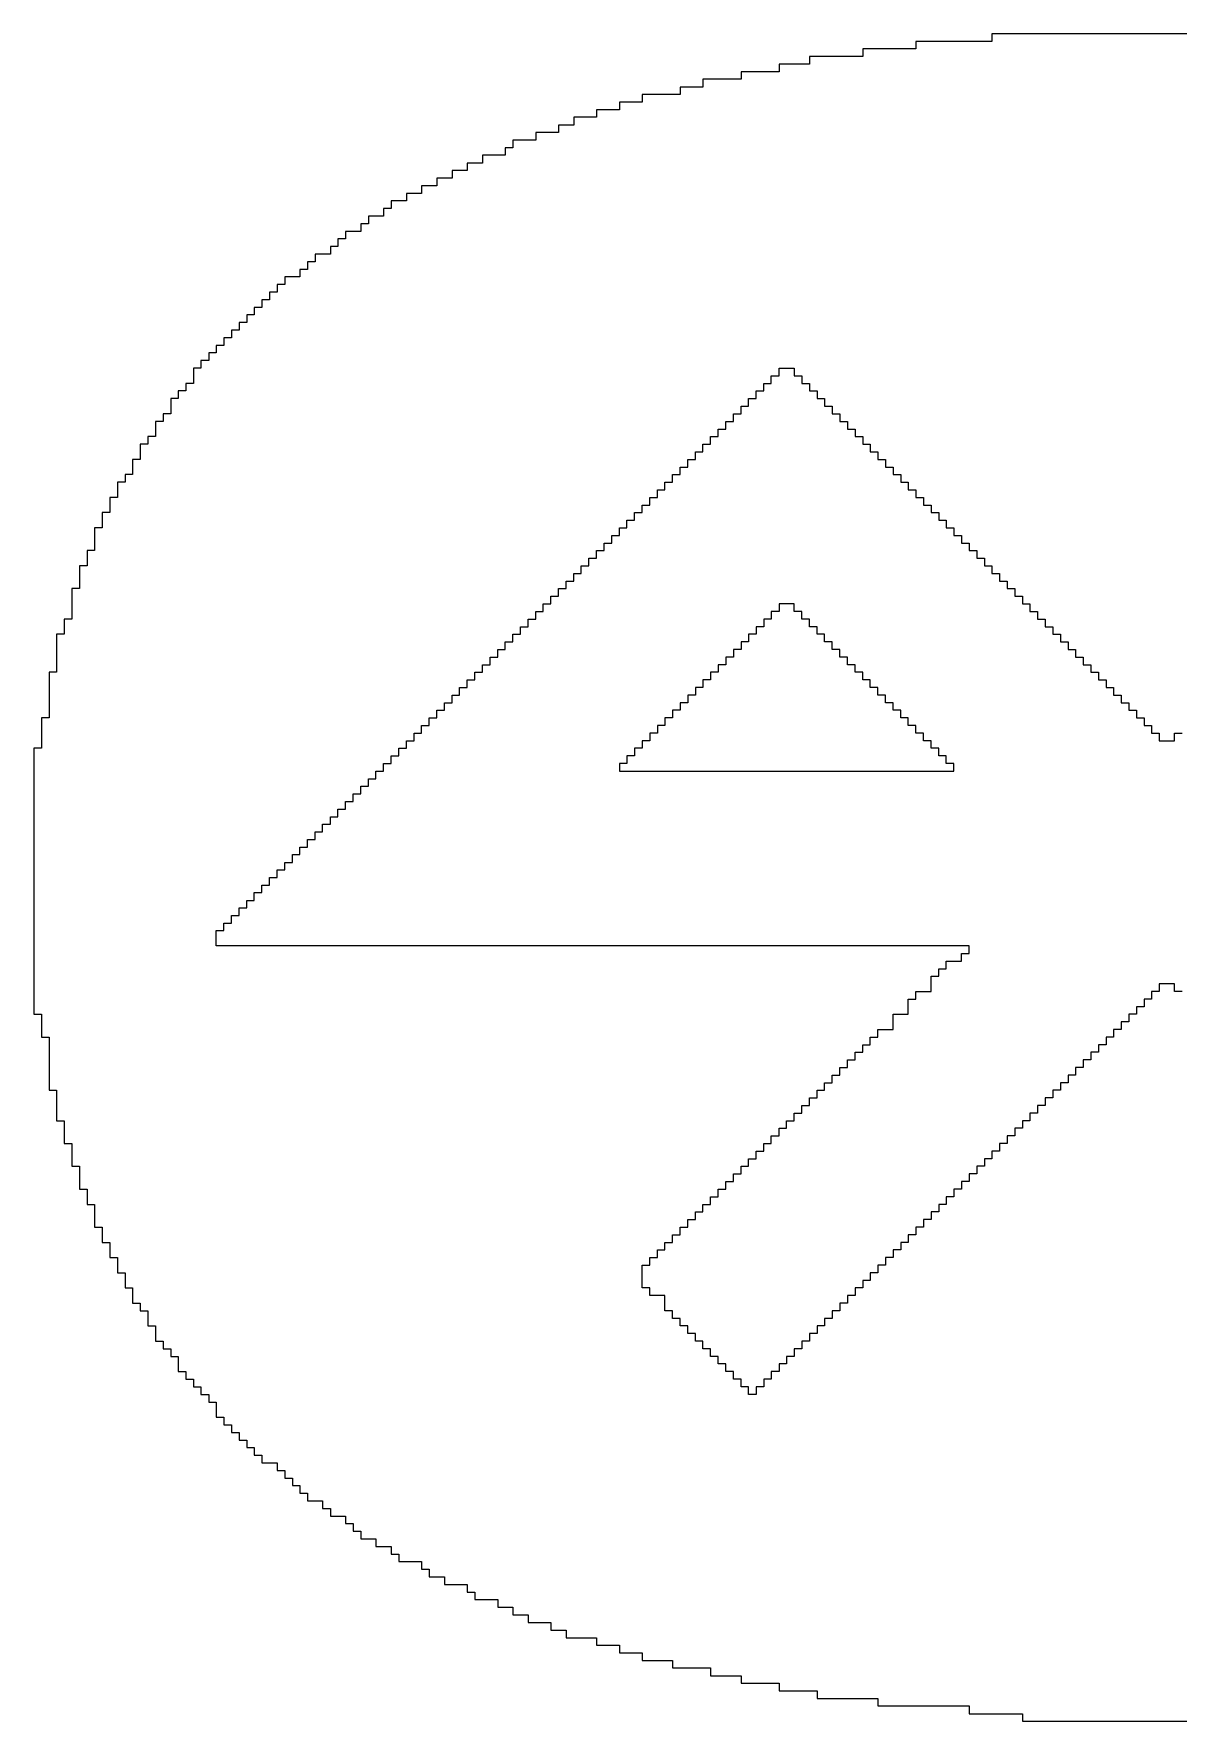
# Model space of a CAD drawing. Header units: inches. Extents: x -35 to 304, y -8 to 63.
# Drawn here: x 13.434 to 14.25, y 1.333 to 2.536 of the extents above; entities that cross this region are included whole.
import ezdxf

# ---------------------------------------------------------------- set-up
doc = ezdxf.new("R2010")
doc.units = ezdxf.units.IN
doc.layers.add('Bottom Overlay', color=54, linetype='Continuous')

msp = doc.modelspace()

# ---------------------------------------------------------------- linework, layer by layer
at = {"layer": 'Bottom Overlay'}
for p, q in [((14.1169, 2.5307), (14.0627, 2.5307)), ((14.0627, 2.5307), (14.0627, 2.5253)), ((14.3716, 2.5362), (14.1169, 2.5362)), ((14.1169, 2.5362), (14.1169, 2.5307)), ((13.9868, 2.5145), (13.9652, 2.5145)), ((13.9652, 2.5145), (13.9652, 2.5091)), ((14.0248, 2.5199), (13.9868, 2.5199)), ((13.9868, 2.5199), (13.9868, 2.5145)), ((14.0627, 2.5253), (14.0248, 2.5253)), ((14.0248, 2.5253), (14.0248, 2.5199)), ((13.9381, 2.5037), (13.911, 2.5037)), ((13.911, 2.5037), (13.911, 2.4982)), ((13.9652, 2.5091), (13.9381, 2.5091)), ((13.9381, 2.5091), (13.9381, 2.5037)), ((13.8947, 2.4928), (13.8676, 2.4928)), ((13.8676, 2.4928), (13.8676, 2.4874)), ((13.911, 2.4982), (13.8947, 2.4982)), ((13.8947, 2.4982), (13.8947, 2.4928)), ((13.8514, 2.482), (13.8351, 2.482)), ((13.8351, 2.482), (13.8351, 2.4766)), ((13.8676, 2.4874), (13.8514, 2.4874)), ((13.8514, 2.4874), (13.8514, 2.482)), ((13.8189, 2.4711), (13.808, 2.4711)), ((13.808, 2.4711), (13.808, 2.4657)), ((13.8351, 2.4766), (13.8189, 2.4766)), ((13.8189, 2.4766), (13.8189, 2.4711)), ((13.7755, 2.4549), (13.7701, 2.4549)), ((13.7701, 2.4549), (13.7701, 2.4495)), ((13.7918, 2.4603), (13.7755, 2.4603)), ((13.7755, 2.4603), (13.7755, 2.4549)), ((13.808, 2.4657), (13.7918, 2.4657)), ((13.7918, 2.4657), (13.7918, 2.4603)), ((13.7538, 2.444), (13.743, 2.444)), ((13.743, 2.444), (13.743, 2.4386)), ((13.7701, 2.4495), (13.7538, 2.4495)), ((13.7538, 2.4495), (13.7538, 2.444)), ((13.7322, 2.4332), (13.7213, 2.4332)), ((13.7213, 2.4332), (13.7213, 2.4278)), ((13.743, 2.4386), (13.7322, 2.4386)), ((13.7322, 2.4386), (13.7322, 2.4332)), ((13.7105, 2.4224), (13.6997, 2.4224)), ((13.6997, 2.4224), (13.6997, 2.417)), ((13.7213, 2.4278), (13.7105, 2.4278)), ((13.7105, 2.4278), (13.7105, 2.4224)), ((13.6834, 2.4061), (13.6726, 2.4061)), ((13.6726, 2.4061), (13.6726, 2.4007)), ((13.6888, 2.4115), (13.6834, 2.4115)), ((13.6834, 2.4115), (13.6834, 2.4061)), ((13.6997, 2.417), (13.6888, 2.417)), ((13.6888, 2.417), (13.6888, 2.4115)), ((13.6671, 2.3953), (13.6563, 2.3953)), ((13.6563, 2.3953), (13.6563, 2.3899)), ((13.6726, 2.4007), (13.6671, 2.4007)), ((13.6671, 2.4007), (13.6671, 2.3953)), ((13.6509, 2.3844), (13.6455, 2.3844)), ((13.6455, 2.3844), (13.6455, 2.379)), ((13.6563, 2.3899), (13.6509, 2.3899)), ((13.6509, 2.3899), (13.6509, 2.3844)), ((13.6346, 2.3736), (13.6292, 2.3736)), ((13.6292, 2.3736), (13.6292, 2.3682)), ((13.6455, 2.379), (13.6346, 2.379)), ((13.6346, 2.379), (13.6346, 2.3736)), ((13.6238, 2.3628), (13.613, 2.3628)), ((13.613, 2.3628), (13.613, 2.3574)), ((13.6292, 2.3682), (13.6238, 2.3682)), ((13.6238, 2.3682), (13.6238, 2.3628)), ((13.6021, 2.3465), (13.5967, 2.3465)), ((13.5967, 2.3465), (13.5967, 2.3411)), ((13.6075, 2.3519), (13.6021, 2.3519)), ((13.6021, 2.3519), (13.6021, 2.3465)), ((13.613, 2.3574), (13.6075, 2.3574)), ((13.6075, 2.3574), (13.6075, 2.3519)), ((13.5913, 2.3357), (13.5859, 2.3357)), ((13.5859, 2.3357), (13.5859, 2.3303)), ((13.5967, 2.3411), (13.5913, 2.3411)), ((13.5913, 2.3411), (13.5913, 2.3357)), ((13.5804, 2.3248), (13.575, 2.3248)), ((13.575, 2.3248), (13.575, 2.3194)), ((13.5859, 2.3303), (13.5804, 2.3303)), ((13.5804, 2.3303), (13.5804, 2.3248)), ((13.5696, 2.314), (13.5642, 2.314)), ((13.5642, 2.314), (13.5642, 2.3086)), ((13.575, 2.3194), (13.5696, 2.3194)), ((13.5696, 2.3194), (13.5696, 2.314)), ((13.5533, 2.2977), (13.5479, 2.2977)), ((13.5479, 2.2977), (13.5479, 2.2869)), ((13.5588, 2.3032), (13.5533, 2.3032)), ((13.5533, 2.3032), (13.5533, 2.2977)), ((13.5642, 2.3086), (13.5588, 2.3086)), ((13.5588, 2.3086), (13.5588, 2.3032)), ((13.9652, 2.2923), (13.9652, 2.2977)), ((13.9652, 2.2977), (13.976, 2.2977)), ((13.976, 2.2977), (13.976, 2.2923)), ((13.5479, 2.2869), (13.5425, 2.2869)), ((13.5425, 2.2869), (13.5425, 2.2815)), ((13.9543, 2.2815), (13.9543, 2.2869)), ((13.9543, 2.2869), (13.9597, 2.2869)), ((13.9597, 2.2869), (13.9597, 2.2923)), ((13.9597, 2.2923), (13.9652, 2.2923)), ((13.976, 2.2923), (13.9814, 2.2923)), ((13.9814, 2.2923), (13.9814, 2.2869)), ((13.9814, 2.2869), (13.9868, 2.2869)), ((13.9868, 2.2869), (13.9868, 2.2815)), ((13.5371, 2.2761), (13.5317, 2.2761)), ((13.5317, 2.2761), (13.5317, 2.2652)), ((13.5425, 2.2815), (13.5371, 2.2815)), ((13.5371, 2.2815), (13.5371, 2.2761)), ((13.9435, 2.2707), (13.9435, 2.2761)), ((13.9435, 2.2761), (13.9489, 2.2761)), ((13.9489, 2.2761), (13.9489, 2.2815)), ((13.9489, 2.2815), (13.9543, 2.2815)), ((13.9868, 2.2815), (13.9923, 2.2815)), ((13.9923, 2.2815), (13.9923, 2.2761)), ((13.9923, 2.2761), (13.9977, 2.2761)), ((13.9977, 2.2761), (13.9977, 2.2707)), ((13.5317, 2.2652), (13.5263, 2.2652)), ((13.5263, 2.2652), (13.5263, 2.2598)), ((13.9327, 2.2598), (13.9327, 2.2652)), ((13.9327, 2.2652), (13.9381, 2.2652)), ((13.9381, 2.2652), (13.9381, 2.2707)), ((13.9381, 2.2707), (13.9435, 2.2707)), ((13.9977, 2.2707), (14.0031, 2.2707)), ((14.0031, 2.2707), (14.0031, 2.2652)), ((14.0031, 2.2652), (14.0085, 2.2652)), ((14.0085, 2.2652), (14.0085, 2.2598)), ((13.5263, 2.2598), (13.5208, 2.2598)), ((13.5208, 2.2598), (13.5208, 2.249)), ((13.9218, 2.249), (13.9218, 2.2544)), ((13.9218, 2.2544), (13.9272, 2.2544)), ((13.9272, 2.2544), (13.9272, 2.2598)), ((13.9272, 2.2598), (13.9327, 2.2598)), ((14.0085, 2.2598), (14.0139, 2.2598)), ((14.0139, 2.2598), (14.0139, 2.2544)), ((14.0139, 2.2544), (14.0194, 2.2544)), ((14.0194, 2.2544), (14.0194, 2.249)), ((13.5154, 2.2436), (13.51, 2.2436)), ((13.51, 2.2436), (13.51, 2.2327)), ((13.5208, 2.249), (13.5154, 2.249)), ((13.5154, 2.249), (13.5154, 2.2436)), ((13.9056, 2.2327), (13.9056, 2.2381)), ((13.9056, 2.2381), (13.911, 2.2381)), ((13.911, 2.2381), (13.911, 2.2436)), ((13.911, 2.2436), (13.9164, 2.2436)), ((13.9164, 2.2436), (13.9164, 2.249)), ((13.9164, 2.249), (13.9218, 2.249)), ((14.0194, 2.249), (14.0248, 2.249)), ((14.0248, 2.249), (14.0248, 2.2436)), ((14.0248, 2.2436), (14.0302, 2.2436)), ((14.0302, 2.2436), (14.0302, 2.2381)), ((14.0302, 2.2381), (14.0356, 2.2381)), ((14.0356, 2.2381), (14.0356, 2.2327)), ((13.51, 2.2327), (13.5046, 2.2327)), ((13.5046, 2.2327), (13.5046, 2.2219)), ((13.8947, 2.2219), (13.8947, 2.2273)), ((13.8947, 2.2273), (13.9001, 2.2273)), ((13.9001, 2.2273), (13.9001, 2.2327)), ((13.9001, 2.2327), (13.9056, 2.2327)), ((14.0356, 2.2327), (14.041, 2.2327)), ((14.041, 2.2327), (14.041, 2.2273)), ((14.041, 2.2273), (14.0464, 2.2273)), ((14.0464, 2.2273), (14.0464, 2.2219)), ((13.4992, 2.2165), (13.4937, 2.2165)), ((13.4937, 2.2165), (13.4937, 2.2056)), ((13.5046, 2.2219), (13.4992, 2.2219)), ((13.4992, 2.2219), (13.4992, 2.2165)), ((13.8839, 2.211), (13.8839, 2.2165)), ((13.8839, 2.2165), (13.8893, 2.2165)), ((13.8893, 2.2165), (13.8893, 2.2219)), ((13.8893, 2.2219), (13.8947, 2.2219)), ((14.0464, 2.2219), (14.0519, 2.2219)), ((14.0519, 2.2219), (14.0519, 2.2165)), ((14.0519, 2.2165), (14.0573, 2.2165)), ((14.0573, 2.2165), (14.0573, 2.211)), ((13.4937, 2.2056), (13.4883, 2.2056)), ((13.4883, 2.2056), (13.4883, 2.1948)), ((13.8731, 2.2002), (13.8731, 2.2056)), ((13.8731, 2.2056), (13.8785, 2.2056)), ((13.8785, 2.2056), (13.8785, 2.211)), ((13.8785, 2.211), (13.8839, 2.211)), ((14.0573, 2.211), (14.0627, 2.211)), ((14.0627, 2.211), (14.0627, 2.2056)), ((14.0627, 2.2056), (14.0681, 2.2056)), ((14.0681, 2.2056), (14.0681, 2.2002)), ((13.4883, 2.1948), (13.4829, 2.1948)), ((13.4829, 2.1948), (13.4829, 2.184)), ((13.8568, 2.184), (13.8568, 2.1894)), ((13.8568, 2.1894), (13.8622, 2.1894)), ((13.8622, 2.1894), (13.8622, 2.1948)), ((13.8622, 2.1948), (13.8676, 2.1948)), ((13.8676, 2.1948), (13.8676, 2.2002)), ((13.8676, 2.2002), (13.8731, 2.2002)), ((14.0681, 2.2002), (14.0735, 2.2002)), ((14.0735, 2.2002), (14.0735, 2.1948)), ((14.0735, 2.1948), (14.079, 2.1948)), ((14.079, 2.1948), (14.079, 2.1894)), ((14.079, 2.1894), (14.0844, 2.1894)), ((14.0844, 2.1894), (14.0844, 2.184)), ((13.4829, 2.184), (13.4775, 2.184)), ((13.4775, 2.184), (13.4775, 2.1677)), ((13.846, 2.1731), (13.846, 2.1785)), ((13.846, 2.1785), (13.8514, 2.1785)), ((13.8514, 2.1785), (13.8514, 2.184)), ((13.8514, 2.184), (13.8568, 2.184)), ((14.0844, 2.184), (14.0898, 2.184)), ((14.0898, 2.184), (14.0898, 2.1785)), ((14.0898, 2.1785), (14.0952, 2.1785)), ((14.0952, 2.1785), (14.0952, 2.1731)), ((13.4775, 2.1677), (13.4721, 2.1677)), ((13.4721, 2.1677), (13.4721, 2.1569)), ((13.8351, 2.1623), (13.8351, 2.1677)), ((13.8351, 2.1677), (13.8405, 2.1677)), ((13.8405, 2.1677), (13.8405, 2.1731)), ((13.8405, 2.1731), (13.846, 2.1731)), ((14.0952, 2.1731), (14.1006, 2.1731)), ((14.1006, 2.1731), (14.1006, 2.1677)), ((14.1006, 2.1677), (14.1061, 2.1677)), ((14.1061, 2.1677), (14.1061, 2.1623)), ((13.4721, 2.1569), (13.4667, 2.1569)), ((13.4667, 2.1569), (13.4667, 2.1406)), ((13.8243, 2.1514), (13.8243, 2.1569)), ((13.8243, 2.1569), (13.8297, 2.1569)), ((13.8297, 2.1569), (13.8297, 2.1623)), ((13.8297, 2.1623), (13.8351, 2.1623)), ((14.1061, 2.1623), (14.1115, 2.1623)), ((14.1115, 2.1623), (14.1115, 2.1569)), ((14.1115, 2.1569), (14.1169, 2.1569)), ((14.1169, 2.1569), (14.1169, 2.1514)), ((13.8134, 2.1406), (13.8134, 2.146)), ((13.8134, 2.146), (13.8189, 2.146)), ((13.8189, 2.146), (13.8189, 2.1514)), ((13.8189, 2.1514), (13.8243, 2.1514)), ((14.1169, 2.1514), (14.1223, 2.1514)), ((14.1223, 2.1514), (14.1223, 2.146)), ((14.1223, 2.146), (14.1277, 2.146)), ((14.1277, 2.146), (14.1277, 2.1406)), ((13.4667, 2.1406), (13.4612, 2.1406)), ((13.4612, 2.1406), (13.4612, 2.1189)), ((13.7972, 2.1243), (13.7972, 2.1298)), ((13.7972, 2.1298), (13.8026, 2.1298)), ((13.8026, 2.1298), (13.8026, 2.1352)), ((13.8026, 2.1352), (13.808, 2.1352)), ((13.808, 2.1352), (13.808, 2.1406)), ((13.808, 2.1406), (13.8134, 2.1406)), ((13.976, 2.1298), (13.9652, 2.1298)), ((13.9652, 2.1298), (13.9652, 2.1243)), ((13.976, 2.1243), (13.976, 2.1298)), ((14.1277, 2.1406), (14.1331, 2.1406)), ((14.1331, 2.1406), (14.1331, 2.1352)), ((14.1331, 2.1352), (14.1386, 2.1352)), ((14.1386, 2.1352), (14.1386, 2.1298)), ((14.1386, 2.1298), (14.144, 2.1298)), ((14.144, 2.1298), (14.144, 2.1243)), ((13.4612, 2.1189), (13.4558, 2.1189)), ((13.4558, 2.1189), (13.4558, 2.1081)), ((13.7864, 2.1135), (13.7864, 2.1189)), ((13.7864, 2.1189), (13.7918, 2.1189)), ((13.7918, 2.1189), (13.7918, 2.1243)), ((13.7918, 2.1243), (13.7972, 2.1243)), ((13.9597, 2.1189), (13.9543, 2.1189)), ((13.9543, 2.1189), (13.9543, 2.1135)), ((13.9652, 2.1243), (13.9597, 2.1243)), ((13.9597, 2.1243), (13.9597, 2.1189)), ((13.9814, 2.1243), (13.976, 2.1243)), ((13.9814, 2.1189), (13.9814, 2.1243)), ((13.9868, 2.1189), (13.9814, 2.1189)), ((13.9868, 2.1135), (13.9868, 2.1189)), ((14.144, 2.1243), (14.1494, 2.1243)), ((14.1494, 2.1243), (14.1494, 2.1189)), ((14.1494, 2.1189), (14.1548, 2.1189)), ((14.1548, 2.1189), (14.1548, 2.1135)), ((13.4558, 2.1081), (13.4504, 2.1081)), ((13.4504, 2.1081), (13.4504, 2.081)), ((13.7755, 2.1027), (13.7755, 2.1081)), ((13.7755, 2.1081), (13.7809, 2.1081)), ((13.7809, 2.1081), (13.7809, 2.1135)), ((13.7809, 2.1135), (13.7864, 2.1135)), ((13.9489, 2.1081), (13.9435, 2.1081)), ((13.9435, 2.1081), (13.9435, 2.1027)), ((13.9543, 2.1135), (13.9489, 2.1135)), ((13.9489, 2.1135), (13.9489, 2.1081)), ((13.9923, 2.1135), (13.9868, 2.1135)), ((13.9923, 2.1081), (13.9923, 2.1135)), ((13.9977, 2.1081), (13.9923, 2.1081)), ((13.9977, 2.1027), (13.9977, 2.1081)), ((14.1548, 2.1135), (14.1602, 2.1135)), ((14.1602, 2.1135), (14.1602, 2.1081)), ((14.1602, 2.1081), (14.1657, 2.1081)), ((14.1657, 2.1081), (14.1657, 2.1027)), ((13.7647, 2.0918), (13.7647, 2.0973)), ((13.7647, 2.0973), (13.7701, 2.0973)), ((13.7701, 2.0973), (13.7701, 2.1027)), ((13.7701, 2.1027), (13.7755, 2.1027)), ((13.9381, 2.0973), (13.9327, 2.0973)), ((13.9327, 2.0973), (13.9327, 2.0918)), ((13.9435, 2.1027), (13.9381, 2.1027)), ((13.9381, 2.1027), (13.9381, 2.0973)), ((14.0031, 2.1027), (13.9977, 2.1027)), ((14.0031, 2.0973), (14.0031, 2.1027)), ((14.0085, 2.0973), (14.0031, 2.0973)), ((14.0085, 2.0918), (14.0085, 2.0973)), ((14.1657, 2.1027), (14.1711, 2.1027)), ((14.1711, 2.1027), (14.1711, 2.0973)), ((14.1711, 2.0973), (14.1765, 2.0973)), ((14.1765, 2.0973), (14.1765, 2.0918)), ((13.7538, 2.081), (13.7538, 2.0864)), ((13.7538, 2.0864), (13.7593, 2.0864)), ((13.7593, 2.0864), (13.7593, 2.0918)), ((13.7593, 2.0918), (13.7647, 2.0918)), ((13.9272, 2.0864), (13.9218, 2.0864)), ((13.9218, 2.0864), (13.9218, 2.081)), ((13.9327, 2.0918), (13.9272, 2.0918)), ((13.9272, 2.0918), (13.9272, 2.0864)), ((14.0139, 2.0918), (14.0085, 2.0918)), ((14.0139, 2.0864), (14.0139, 2.0918)), ((14.0194, 2.0864), (14.0139, 2.0864)), ((14.0194, 2.081), (14.0194, 2.0864)), ((14.1765, 2.0918), (14.1819, 2.0918)), ((14.1819, 2.0918), (14.1819, 2.0864)), ((14.1819, 2.0864), (14.1873, 2.0864)), ((14.1873, 2.0864), (14.1873, 2.081)), ((13.4504, 2.081), (13.445, 2.081)), ((13.445, 2.081), (13.445, 2.0485)), ((13.7376, 2.0647), (13.7376, 2.0702)), ((13.7376, 2.0702), (13.743, 2.0702)), ((13.743, 2.0702), (13.743, 2.0756)), ((13.743, 2.0756), (13.7484, 2.0756)), ((13.7484, 2.0756), (13.7484, 2.081)), ((13.7484, 2.081), (13.7538, 2.081)), ((13.911, 2.0702), (13.9056, 2.0702)), ((13.9056, 2.0702), (13.9056, 2.0647)), ((13.9164, 2.0756), (13.911, 2.0756)), ((13.911, 2.0756), (13.911, 2.0702)), ((13.9218, 2.081), (13.9164, 2.081)), ((13.9164, 2.081), (13.9164, 2.0756)), ((14.0248, 2.081), (14.0194, 2.081)), ((14.0248, 2.0756), (14.0248, 2.081)), ((14.0302, 2.0756), (14.0248, 2.0756)), ((14.0302, 2.0702), (14.0302, 2.0756)), ((14.0356, 2.0702), (14.0302, 2.0702)), ((14.0356, 2.0647), (14.0356, 2.0702)), ((14.1873, 2.081), (14.1928, 2.081)), ((14.1928, 2.081), (14.1928, 2.0756)), ((14.1928, 2.0756), (14.1982, 2.0756)), ((14.1982, 2.0756), (14.1982, 2.0702)), ((14.1982, 2.0702), (14.2036, 2.0702)), ((14.2036, 2.0702), (14.2036, 2.0647)), ((13.7267, 2.0539), (13.7267, 2.0593)), ((13.7267, 2.0593), (13.7322, 2.0593)), ((13.7322, 2.0593), (13.7322, 2.0647)), ((13.7322, 2.0647), (13.7376, 2.0647)), ((13.9001, 2.0593), (13.8947, 2.0593)), ((13.8947, 2.0593), (13.8947, 2.0539)), ((13.9056, 2.0647), (13.9001, 2.0647)), ((13.9001, 2.0647), (13.9001, 2.0593)), ((14.041, 2.0647), (14.0356, 2.0647)), ((14.041, 2.0593), (14.041, 2.0647)), ((14.0464, 2.0593), (14.041, 2.0593)), ((14.0464, 2.0539), (14.0464, 2.0593)), ((14.2036, 2.0647), (14.209, 2.0647)), ((14.209, 2.0647), (14.209, 2.0593)), ((14.209, 2.0593), (14.2144, 2.0593)), ((14.2144, 2.0593), (14.2144, 2.0539)), ((13.445, 2.0485), (13.4396, 2.0485)), ((13.4396, 2.0485), (13.4396, 2.0268)), ((13.7159, 2.0431), (13.7159, 2.0485)), ((13.7159, 2.0485), (13.7213, 2.0485)), ((13.7213, 2.0485), (13.7213, 2.0539)), ((13.7213, 2.0539), (13.7267, 2.0539)), ((13.8893, 2.0485), (13.8839, 2.0485)), ((13.8839, 2.0485), (13.8839, 2.0431)), ((13.8947, 2.0539), (13.8893, 2.0539)), ((13.8893, 2.0539), (13.8893, 2.0485)), ((14.0519, 2.0539), (14.0464, 2.0539)), ((14.0519, 2.0485), (14.0519, 2.0539)), ((14.0573, 2.0485), (14.0519, 2.0485)), ((14.0573, 2.0431), (14.0573, 2.0485)), ((14.2144, 2.0539), (14.2198, 2.0539)), ((14.2198, 2.0539), (14.2198, 2.0485)), ((14.2198, 2.0485), (14.2253, 2.0485)), ((14.2253, 2.0485), (14.2253, 2.0431)), ((13.7051, 2.0322), (13.7051, 2.0376)), ((13.7051, 2.0376), (13.7105, 2.0376)), ((13.7105, 2.0376), (13.7105, 2.0431)), ((13.7105, 2.0431), (13.7159, 2.0431)), ((13.8785, 2.0376), (13.8731, 2.0376)), ((13.8731, 2.0376), (13.8731, 2.0322)), ((13.8839, 2.0431), (13.8785, 2.0431)), ((13.8785, 2.0431), (13.8785, 2.0376)), ((14.0627, 2.0431), (14.0573, 2.0431)), ((14.0627, 2.0376), (14.0627, 2.0431)), ((14.0681, 2.0376), (14.0627, 2.0376)), ((14.0681, 2.0322), (14.0681, 2.0376)), ((14.2253, 2.0431), (14.2307, 2.0431)), ((14.2307, 2.0431), (14.2307, 2.0376)), ((14.2307, 2.0376), (14.2361, 2.0376)), ((14.2361, 2.0376), (14.2361, 2.0322)), ((14.2469, 2.0322), (14.2469, 2.0376)), ((14.2469, 2.0376), (14.2524, 2.0376)), ((13.4396, 2.0268), (13.4341, 2.0268)), ((13.4341, 2.0268), (13.4341, 1.8372)), ((13.6888, 2.016), (13.6888, 2.0214)), ((13.6888, 2.0214), (13.6942, 2.0214)), ((13.6942, 2.0214), (13.6942, 2.0268)), ((13.6942, 2.0268), (13.6997, 2.0268)), ((13.6997, 2.0268), (13.6997, 2.0322)), ((13.6997, 2.0322), (13.7051, 2.0322)), ((13.8622, 2.0214), (13.8568, 2.0214)), ((13.8568, 2.0214), (13.8568, 2.016)), ((13.8676, 2.0268), (13.8622, 2.0268)), ((13.8622, 2.0268), (13.8622, 2.0214)), ((13.8731, 2.0322), (13.8676, 2.0322)), ((13.8676, 2.0322), (13.8676, 2.0268)), ((14.0735, 2.0322), (14.0681, 2.0322)), ((14.0735, 2.0268), (14.0735, 2.0322)), ((14.079, 2.0268), (14.0735, 2.0268)), ((14.079, 2.0214), (14.079, 2.0268)), ((14.0844, 2.0214), (14.079, 2.0214)), ((14.0844, 2.016), (14.0844, 2.0214)), ((14.2361, 2.0322), (14.2469, 2.0322)), ((13.678, 2.0051), (13.678, 2.0106)), ((13.678, 2.0106), (13.6834, 2.0106)), ((13.6834, 2.0106), (13.6834, 2.016)), ((13.6834, 2.016), (13.6888, 2.016)), ((13.8568, 2.016), (13.8514, 2.016)), ((13.8514, 2.016), (13.8514, 2.0106)), ((13.8514, 2.0106), (14.0898, 2.0106)), ((14.0898, 2.016), (14.0844, 2.016)), ((14.0898, 2.0106), (14.0898, 2.016)), ((13.6671, 1.9943), (13.6671, 1.9997)), ((13.6671, 1.9997), (13.6726, 1.9997)), ((13.6726, 1.9997), (13.6726, 2.0051)), ((13.6726, 2.0051), (13.678, 2.0051)), ((13.6563, 1.9835), (13.6563, 1.9889)), ((13.6563, 1.9889), (13.6617, 1.9889)), ((13.6617, 1.9889), (13.6617, 1.9943)), ((13.6617, 1.9943), (13.6671, 1.9943)), ((13.6455, 1.9726), (13.6455, 1.978)), ((13.6455, 1.978), (13.6509, 1.978)), ((13.6509, 1.978), (13.6509, 1.9835)), ((13.6509, 1.9835), (13.6563, 1.9835)), ((13.6292, 1.9564), (13.6292, 1.9618)), ((13.6292, 1.9618), (13.6346, 1.9618)), ((13.6346, 1.9618), (13.6346, 1.9672)), ((13.6346, 1.9672), (13.64, 1.9672)), ((13.64, 1.9672), (13.64, 1.9726)), ((13.64, 1.9726), (13.6455, 1.9726)), ((13.6184, 1.9455), (13.6184, 1.951)), ((13.6184, 1.951), (13.6238, 1.951)), ((13.6238, 1.951), (13.6238, 1.9564)), ((13.6238, 1.9564), (13.6292, 1.9564)), ((13.6075, 1.9347), (13.6075, 1.9401)), ((13.6075, 1.9401), (13.613, 1.9401)), ((13.613, 1.9401), (13.613, 1.9455)), ((13.613, 1.9455), (13.6184, 1.9455)), ((13.5967, 1.9239), (13.5967, 1.9293)), ((13.5967, 1.9293), (13.6021, 1.9293)), ((13.6021, 1.9293), (13.6021, 1.9347)), ((13.6021, 1.9347), (13.6075, 1.9347)), ((13.5804, 1.9076), (13.5804, 1.913)), ((13.5804, 1.913), (13.5859, 1.913)), ((13.5859, 1.913), (13.5859, 1.9184)), ((13.5859, 1.9184), (13.5913, 1.9184)), ((13.5913, 1.9184), (13.5913, 1.9239)), ((13.5913, 1.9239), (13.5967, 1.9239)), ((13.5696, 1.8968), (13.5696, 1.9022)), ((13.5696, 1.9022), (13.575, 1.9022)), ((13.575, 1.9022), (13.575, 1.9076)), ((13.575, 1.9076), (13.5804, 1.9076)), ((13.5642, 1.8859), (13.5642, 1.8968)), ((13.5642, 1.8968), (13.5696, 1.8968)), ((14.1006, 1.8859), (13.5642, 1.8859)), ((14.0952, 1.8751), (14.0952, 1.8805)), ((14.0952, 1.8805), (14.1006, 1.8805)), ((14.1006, 1.8805), (14.1006, 1.8859)), ((14.079, 1.8643), (14.079, 1.8697)), ((14.079, 1.8697), (14.0844, 1.8697)), ((14.0844, 1.8697), (14.0844, 1.8751)), ((14.0844, 1.8751), (14.0952, 1.8751)), ((14.0627, 1.848), (14.0627, 1.8534)), ((14.0627, 1.8534), (14.0735, 1.8534)), ((14.0735, 1.8534), (14.0735, 1.8643)), ((14.0735, 1.8643), (14.079, 1.8643)), ((14.2361, 1.8534), (14.2307, 1.8534)), ((14.2307, 1.8534), (14.2307, 1.848)), ((14.2469, 1.8588), (14.2361, 1.8588)), ((14.2361, 1.8588), (14.2361, 1.8534)), ((14.2469, 1.8534), (14.2469, 1.8588)), ((14.2524, 1.8534), (14.2469, 1.8534)), ((14.0573, 1.8372), (14.0573, 1.848)), ((14.0573, 1.848), (14.0627, 1.848)), ((14.2253, 1.8426), (14.2198, 1.8426)), ((14.2198, 1.8426), (14.2198, 1.8372)), ((14.2307, 1.848), (14.2253, 1.848)), ((14.2253, 1.848), (14.2253, 1.8426)), ((13.4341, 1.8372), (13.4396, 1.8372)), ((13.4396, 1.8372), (13.4396, 1.8209)), ((14.0464, 1.8263), (14.0464, 1.8372)), ((14.0464, 1.8372), (14.0573, 1.8372)), ((14.2144, 1.8317), (14.209, 1.8317)), ((14.209, 1.8317), (14.209, 1.8263)), ((14.2198, 1.8372), (14.2144, 1.8372)), ((14.2144, 1.8372), (14.2144, 1.8317)), ((13.4396, 1.8209), (13.445, 1.8209)), ((13.445, 1.8209), (13.445, 1.783)), ((14.0302, 1.8155), (14.0302, 1.8209)), ((14.0302, 1.8209), (14.0356, 1.8209)), ((14.0356, 1.8209), (14.0356, 1.8263)), ((14.0356, 1.8263), (14.0464, 1.8263)), ((14.2036, 1.8209), (14.1982, 1.8209)), ((14.1982, 1.8209), (14.1982, 1.8155)), ((14.209, 1.8263), (14.2036, 1.8263)), ((14.2036, 1.8263), (14.2036, 1.8209)), ((14.0139, 1.7992), (14.0139, 1.8046)), ((14.0139, 1.8046), (14.0194, 1.8046)), ((14.0194, 1.8046), (14.0194, 1.8101)), ((14.0194, 1.8101), (14.0248, 1.8101)), ((14.0248, 1.8101), (14.0248, 1.8155)), ((14.0248, 1.8155), (14.0302, 1.8155)), ((14.1873, 1.8046), (14.1819, 1.8046)), ((14.1819, 1.8046), (14.1819, 1.7992)), ((14.1928, 1.8101), (14.1873, 1.8101)), ((14.1873, 1.8101), (14.1873, 1.8046)), ((14.1982, 1.8155), (14.1928, 1.8155)), ((14.1928, 1.8155), (14.1928, 1.8101)), ((14.0031, 1.7884), (14.0031, 1.7938)), ((14.0031, 1.7938), (14.0085, 1.7938)), ((14.0085, 1.7938), (14.0085, 1.7992)), ((14.0085, 1.7992), (14.0139, 1.7992)), ((14.1765, 1.7938), (14.1711, 1.7938)), ((14.1711, 1.7938), (14.1711, 1.7884)), ((14.1819, 1.7992), (14.1765, 1.7992)), ((14.1765, 1.7992), (14.1765, 1.7938)), ((13.445, 1.783), (13.4504, 1.783)), ((13.4504, 1.783), (13.4504, 1.7613)), ((13.9923, 1.7776), (13.9923, 1.783)), ((13.9923, 1.783), (13.9977, 1.783)), ((13.9977, 1.783), (13.9977, 1.7884)), ((13.9977, 1.7884), (14.0031, 1.7884)), ((14.1657, 1.783), (14.1602, 1.783)), ((14.1602, 1.783), (14.1602, 1.7776)), ((14.1711, 1.7884), (14.1657, 1.7884)), ((14.1657, 1.7884), (14.1657, 1.783)), ((13.9814, 1.7667), (13.9814, 1.7721)), ((13.9814, 1.7721), (13.9868, 1.7721)), ((13.9868, 1.7721), (13.9868, 1.7776)), ((13.9868, 1.7776), (13.9923, 1.7776)), ((14.1548, 1.7721), (14.1494, 1.7721)), ((14.1494, 1.7721), (14.1494, 1.7667)), ((14.1602, 1.7776), (14.1548, 1.7776)), ((14.1548, 1.7776), (14.1548, 1.7721)), ((13.4504, 1.7613), (13.4558, 1.7613)), ((13.4558, 1.7613), (13.4558, 1.745)), ((13.9706, 1.7559), (13.9706, 1.7613)), ((13.9706, 1.7613), (13.976, 1.7613)), ((13.976, 1.7613), (13.976, 1.7667)), ((13.976, 1.7667), (13.9814, 1.7667)), ((14.144, 1.7613), (14.1386, 1.7613)), ((14.1386, 1.7613), (14.1386, 1.7559)), ((14.1494, 1.7667), (14.144, 1.7667)), ((14.144, 1.7667), (14.144, 1.7613)), ((13.4558, 1.745), (13.4612, 1.745)), ((13.4612, 1.745), (13.4612, 1.7288)), ((13.9543, 1.7396), (13.9543, 1.745)), ((13.9543, 1.745), (13.9597, 1.745)), ((13.9597, 1.745), (13.9597, 1.7505)), ((13.9597, 1.7505), (13.9652, 1.7505)), ((13.9652, 1.7505), (13.9652, 1.7559)), ((13.9652, 1.7559), (13.9706, 1.7559)), ((14.1277, 1.745), (14.1223, 1.745)), ((14.1223, 1.745), (14.1223, 1.7396)), ((14.1331, 1.7505), (14.1277, 1.7505)), ((14.1277, 1.7505), (14.1277, 1.745)), ((14.1386, 1.7559), (14.1331, 1.7559)), ((14.1331, 1.7559), (14.1331, 1.7505)), ((13.9435, 1.7288), (13.9435, 1.7342)), ((13.9435, 1.7342), (13.9489, 1.7342)), ((13.9489, 1.7342), (13.9489, 1.7396)), ((13.9489, 1.7396), (13.9543, 1.7396)), ((14.1169, 1.7342), (14.1115, 1.7342)), ((14.1115, 1.7342), (14.1115, 1.7288)), ((14.1223, 1.7396), (14.1169, 1.7396)), ((14.1169, 1.7396), (14.1169, 1.7342)), ((13.4612, 1.7288), (13.4667, 1.7288)), ((13.4667, 1.7288), (13.4667, 1.7125)), ((13.9327, 1.7179), (13.9327, 1.7234)), ((13.9327, 1.7234), (13.9381, 1.7234)), ((13.9381, 1.7234), (13.9381, 1.7288)), ((13.9381, 1.7288), (13.9435, 1.7288)), ((14.1061, 1.7234), (14.1006, 1.7234)), ((14.1006, 1.7234), (14.1006, 1.7179)), ((14.1115, 1.7288), (14.1061, 1.7288)), ((14.1061, 1.7288), (14.1061, 1.7234)), ((13.4667, 1.7125), (13.4721, 1.7125)), ((13.4721, 1.7125), (13.4721, 1.7017)), ((13.9218, 1.7071), (13.9218, 1.7125)), ((13.9218, 1.7125), (13.9272, 1.7125)), ((13.9272, 1.7125), (13.9272, 1.7179)), ((13.9272, 1.7179), (13.9327, 1.7179)), ((14.0952, 1.7125), (14.0898, 1.7125)), ((14.0898, 1.7125), (14.0898, 1.7071)), ((14.1006, 1.7179), (14.0952, 1.7179)), ((14.0952, 1.7179), (14.0952, 1.7125)), ((13.4721, 1.7017), (13.4775, 1.7017)), ((13.4775, 1.7017), (13.4775, 1.6854)), ((13.9056, 1.6909), (13.9056, 1.6963)), ((13.9056, 1.6963), (13.911, 1.6963)), ((13.911, 1.6963), (13.911, 1.7017)), ((13.911, 1.7017), (13.9164, 1.7017)), ((13.9164, 1.7017), (13.9164, 1.7071)), ((13.9164, 1.7071), (13.9218, 1.7071)), ((14.079, 1.6963), (14.0735, 1.6963)), ((14.0735, 1.6963), (14.0735, 1.6909)), ((14.0844, 1.7017), (14.079, 1.7017)), ((14.079, 1.7017), (14.079, 1.6963)), ((14.0898, 1.7071), (14.0844, 1.7071)), ((14.0844, 1.7071), (14.0844, 1.7017)), ((13.4775, 1.6854), (13.4829, 1.6854)), ((13.4829, 1.6854), (13.4829, 1.6746)), ((13.8947, 1.68), (13.8947, 1.6854)), ((13.8947, 1.6854), (13.9001, 1.6854)), ((13.9001, 1.6854), (13.9001, 1.6909)), ((13.9001, 1.6909), (13.9056, 1.6909)), ((14.0681, 1.6854), (14.0627, 1.6854)), ((14.0627, 1.6854), (14.0627, 1.68)), ((14.0735, 1.6909), (14.0681, 1.6909)), ((14.0681, 1.6909), (14.0681, 1.6854)), ((13.4829, 1.6746), (13.4883, 1.6746)), ((13.4883, 1.6746), (13.4883, 1.6638)), ((13.8839, 1.6692), (13.8839, 1.6746)), ((13.8839, 1.6746), (13.8893, 1.6746)), ((13.8893, 1.6746), (13.8893, 1.68)), ((13.8893, 1.68), (13.8947, 1.68)), ((14.0573, 1.6746), (14.0519, 1.6746)), ((14.0519, 1.6746), (14.0519, 1.6692)), ((14.0627, 1.68), (14.0573, 1.68)), ((14.0573, 1.68), (14.0573, 1.6746)), ((13.4883, 1.6638), (13.4937, 1.6638)), ((13.4937, 1.6638), (13.4937, 1.6529)), ((13.8731, 1.6583), (13.8731, 1.6638)), ((13.8731, 1.6638), (13.8785, 1.6638)), ((13.8785, 1.6638), (13.8785, 1.6692)), ((13.8785, 1.6692), (13.8839, 1.6692)), ((14.0464, 1.6638), (14.041, 1.6638)), ((14.041, 1.6638), (14.041, 1.6583)), ((14.0519, 1.6692), (14.0464, 1.6692)), ((14.0464, 1.6692), (14.0464, 1.6638)), ((13.4937, 1.6529), (13.4992, 1.6529)), ((13.4992, 1.6529), (13.4992, 1.6421)), ((13.8676, 1.6421), (13.8676, 1.6583)), ((13.8676, 1.6583), (13.8731, 1.6583)), ((14.0356, 1.6529), (14.0302, 1.6529)), ((14.0302, 1.6529), (14.0302, 1.6475)), ((14.041, 1.6583), (14.0356, 1.6583)), ((14.0356, 1.6583), (14.0356, 1.6529)), ((13.4992, 1.6421), (13.5046, 1.6421)), ((13.5046, 1.6421), (13.5046, 1.6312)), ((13.8731, 1.6421), (13.8676, 1.6421)), ((13.8731, 1.6367), (13.8731, 1.6421)), ((13.8839, 1.6367), (13.8731, 1.6367)), ((13.8839, 1.6258), (13.8839, 1.6367)), ((14.0194, 1.6367), (14.0139, 1.6367)), ((14.0139, 1.6367), (14.0139, 1.6312)), ((14.0248, 1.6421), (14.0194, 1.6421)), ((14.0194, 1.6421), (14.0194, 1.6367)), ((14.0302, 1.6475), (14.0248, 1.6475)), ((14.0248, 1.6475), (14.0248, 1.6421)), ((13.5046, 1.6312), (13.51, 1.6312)), ((13.51, 1.6312), (13.51, 1.6258)), ((13.51, 1.6258), (13.5154, 1.6258)), ((13.5154, 1.6258), (13.5154, 1.615)), ((13.8893, 1.6258), (13.8839, 1.6258)), ((13.8893, 1.6204), (13.8893, 1.6258)), ((14.0085, 1.6258), (14.0031, 1.6258)), ((14.0031, 1.6258), (14.0031, 1.6204)), ((14.0139, 1.6312), (14.0085, 1.6312)), ((14.0085, 1.6312), (14.0085, 1.6258)), ((13.5154, 1.615), (13.5208, 1.615)), ((13.5208, 1.615), (13.5208, 1.6042)), ((13.8947, 1.6204), (13.8893, 1.6204)), ((13.8947, 1.615), (13.8947, 1.6204)), ((13.9001, 1.615), (13.8947, 1.615)), ((13.9001, 1.6096), (13.9001, 1.615)), ((13.9977, 1.615), (13.9923, 1.615)), ((13.9923, 1.615), (13.9923, 1.6096)), ((14.0031, 1.6204), (13.9977, 1.6204)), ((13.9977, 1.6204), (13.9977, 1.615)), ((13.5208, 1.6042), (13.5263, 1.6042)), ((13.5263, 1.6042), (13.5263, 1.5987)), ((13.9056, 1.6096), (13.9001, 1.6096)), ((13.9056, 1.6042), (13.9056, 1.6096)), ((13.911, 1.6042), (13.9056, 1.6042)), ((13.911, 1.5987), (13.911, 1.6042)), ((13.9868, 1.6042), (13.9814, 1.6042)), ((13.9814, 1.6042), (13.9814, 1.5987)), ((13.9923, 1.6096), (13.9868, 1.6096)), ((13.9868, 1.6096), (13.9868, 1.6042)), ((13.5263, 1.5987), (13.5317, 1.5987)), ((13.5317, 1.5987), (13.5317, 1.5933)), ((13.5317, 1.5933), (13.5371, 1.5933)), ((13.5371, 1.5933), (13.5371, 1.5825)), ((13.9164, 1.5987), (13.911, 1.5987)), ((13.9164, 1.5933), (13.9164, 1.5987)), ((13.9218, 1.5933), (13.9164, 1.5933)), ((13.9218, 1.5879), (13.9218, 1.5933)), ((13.9272, 1.5879), (13.9218, 1.5879)), ((13.9272, 1.5825), (13.9272, 1.5879)), ((13.9706, 1.5879), (13.9652, 1.5879)), ((13.9652, 1.5879), (13.9652, 1.5825)), ((13.976, 1.5933), (13.9706, 1.5933)), ((13.9706, 1.5933), (13.9706, 1.5879)), ((13.9814, 1.5987), (13.976, 1.5987)), ((13.976, 1.5987), (13.976, 1.5933)), ((13.5371, 1.5825), (13.5425, 1.5825)), ((13.5425, 1.5825), (13.5425, 1.5771)), ((13.5425, 1.5771), (13.5479, 1.5771)), ((13.5479, 1.5771), (13.5479, 1.5716)), ((13.9327, 1.5825), (13.9272, 1.5825)), ((13.9327, 1.5771), (13.9327, 1.5825)), ((13.9381, 1.5771), (13.9327, 1.5771)), ((13.9381, 1.5716), (13.9381, 1.5771)), ((13.9597, 1.5771), (13.9543, 1.5771)), ((13.9543, 1.5771), (13.9543, 1.5716)), ((13.9652, 1.5825), (13.9597, 1.5825)), ((13.9597, 1.5825), (13.9597, 1.5771)), ((13.5479, 1.5716), (13.5533, 1.5716)), ((13.5533, 1.5716), (13.5533, 1.5662)), ((13.5533, 1.5662), (13.5588, 1.5662)), ((13.5588, 1.5662), (13.5588, 1.5608)), ((13.9435, 1.5716), (13.9381, 1.5716)), ((13.9435, 1.5662), (13.9435, 1.5716)), ((13.9489, 1.5662), (13.9435, 1.5662)), ((13.9543, 1.5716), (13.9489, 1.5716)), ((13.9489, 1.5716), (13.9489, 1.5662)), ((13.5588, 1.5608), (13.5642, 1.5608)), ((13.5642, 1.5608), (13.5642, 1.55)), ((13.5642, 1.55), (13.5696, 1.55)), ((13.5696, 1.55), (13.5696, 1.5446)), ((13.5696, 1.5446), (13.575, 1.5446)), ((13.575, 1.5446), (13.575, 1.5391)), ((13.575, 1.5391), (13.5804, 1.5391)), ((13.5804, 1.5391), (13.5804, 1.5337)), ((13.5804, 1.5337), (13.5859, 1.5337)), ((13.5859, 1.5337), (13.5859, 1.5283)), ((13.5859, 1.5283), (13.5913, 1.5283)), ((13.5913, 1.5283), (13.5913, 1.5229)), ((13.5913, 1.5229), (13.5967, 1.5229)), ((13.5967, 1.5229), (13.5967, 1.5175)), ((13.5967, 1.5175), (13.6075, 1.5175)), ((13.6075, 1.5175), (13.6075, 1.512)), ((13.6075, 1.512), (13.613, 1.512)), ((13.613, 1.512), (13.613, 1.5066)), ((13.613, 1.5066), (13.6184, 1.5066)), ((13.6184, 1.5066), (13.6184, 1.5012)), ((13.6184, 1.5012), (13.6238, 1.5012)), ((13.6238, 1.5012), (13.6238, 1.4958)), ((13.6238, 1.4958), (13.6292, 1.4958)), ((13.6292, 1.4958), (13.6292, 1.4904)), ((13.6292, 1.4904), (13.64, 1.4904)), ((13.64, 1.4904), (13.64, 1.4849)), ((13.64, 1.4849), (13.6455, 1.4849)), ((13.6455, 1.4849), (13.6455, 1.4795)), ((13.6455, 1.4795), (13.6563, 1.4795)), ((13.6563, 1.4795), (13.6563, 1.4741)), ((13.6563, 1.4741), (13.6617, 1.4741)), ((13.6617, 1.4741), (13.6617, 1.4687)), ((13.6617, 1.4687), (13.6671, 1.4687)), ((13.6671, 1.4687), (13.6671, 1.4633)), ((13.6671, 1.4633), (13.678, 1.4633)), ((13.678, 1.4633), (13.678, 1.4579)), ((13.678, 1.4579), (13.6888, 1.4579)), ((13.6888, 1.4579), (13.6888, 1.4524)), ((13.6888, 1.4524), (13.6942, 1.4524)), ((13.6942, 1.4524), (13.6942, 1.447)), ((13.6942, 1.447), (13.7105, 1.447)), ((13.7105, 1.447), (13.7105, 1.4416)), ((13.7105, 1.4416), (13.7159, 1.4416)), ((13.7159, 1.4416), (13.7159, 1.4362)), ((13.7159, 1.4362), (13.7267, 1.4362)), ((13.7267, 1.4362), (13.7267, 1.4308)), ((13.7267, 1.4308), (13.743, 1.4308)), ((13.743, 1.4308), (13.743, 1.4253)), ((13.743, 1.4253), (13.7484, 1.4253)), ((13.7484, 1.4253), (13.7484, 1.4199)), ((13.7484, 1.4199), (13.7647, 1.4199)), ((13.7647, 1.4199), (13.7647, 1.4145)), ((13.7647, 1.4145), (13.7755, 1.4145)), ((13.7755, 1.4145), (13.7755, 1.4091)), ((13.7755, 1.4091), (13.7864, 1.4091)), ((13.7864, 1.4091), (13.7864, 1.4037)), ((13.7864, 1.4037), (13.8026, 1.4037)), ((13.8026, 1.4037), (13.8026, 1.3982)), ((13.8026, 1.3982), (13.8134, 1.3982)), ((13.8134, 1.3982), (13.8134, 1.3928)), ((13.8134, 1.3928), (13.8351, 1.3928)), ((13.8351, 1.3928), (13.8351, 1.3874)), ((13.8351, 1.3874), (13.8514, 1.3874)), ((13.8514, 1.3874), (13.8514, 1.382)), ((13.8514, 1.382), (13.8676, 1.382)), ((13.8676, 1.382), (13.8676, 1.3766)), ((13.8676, 1.3766), (13.8893, 1.3766)), ((13.8893, 1.3766), (13.8893, 1.3712)), ((13.8893, 1.3712), (13.9164, 1.3712)), ((13.9164, 1.3712), (13.9164, 1.3657)), ((13.9164, 1.3657), (13.9381, 1.3657)), ((13.9381, 1.3657), (13.9381, 1.3603)), ((13.9381, 1.3603), (13.9652, 1.3603)), ((13.9652, 1.3603), (13.9652, 1.3549)), ((13.9652, 1.3549), (13.9923, 1.3549)), ((13.9923, 1.3549), (13.9923, 1.3495)), ((13.9923, 1.3495), (14.0356, 1.3495)), ((14.0356, 1.3495), (14.0356, 1.3441)), ((14.0356, 1.3441), (14.1006, 1.3441)), ((14.1006, 1.3441), (14.1006, 1.3386)), ((14.1006, 1.3386), (14.1386, 1.3386)), ((14.1386, 1.3386), (14.1386, 1.3332)), ((14.1386, 1.3332), (14.3553, 1.3332))]:
    msp.add_line(p, q, dxfattribs=at)

doc.saveas('drawing.dxf')
